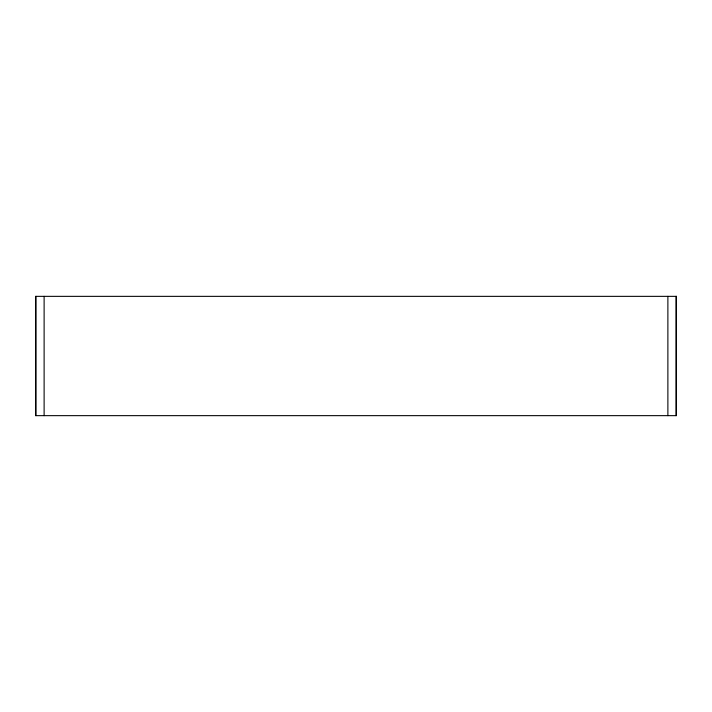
<?xml version="1.0" encoding="UTF-8"?>
<svg xmlns="http://www.w3.org/2000/svg" width="712" height="712" viewBox="0 0 712 712"><rect width="100%" height="100%" fill="white"/><g stroke="black" fill="none" stroke-linecap="round" stroke-linejoin="round"><path stroke-width="1.07" d="M676.062 296.352L676.062 415.648M667.883 296.352L667.883 415.648M44.117 296.352L44.117 415.648M35.938 296.352L35.938 415.648M676.4 296.352L35.6 296.352L35.6 415.648L676.4 415.648L676.4 296.352"/></g></svg>
